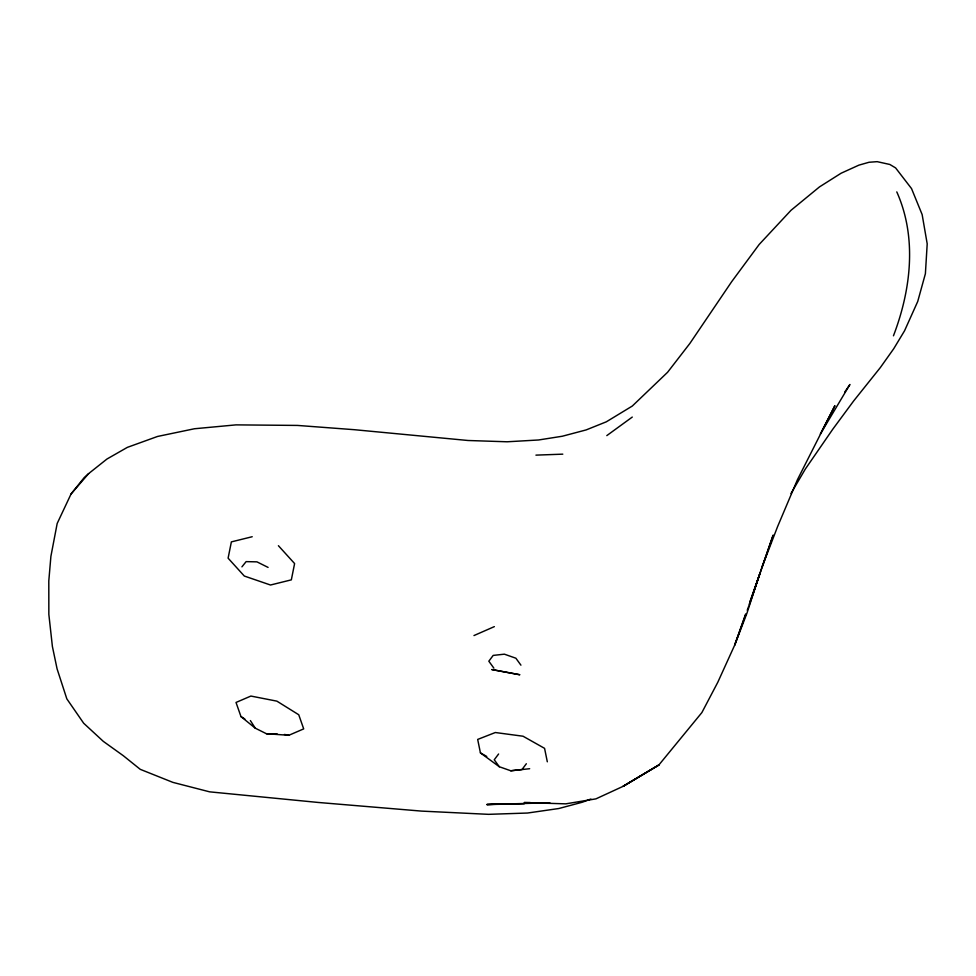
<?xml version="1.0" encoding="UTF-8"?>
<svg xmlns="http://www.w3.org/2000/svg" width="976" height="976" viewBox="0 0 976 976"><rect width="100%" height="100%" fill="white"/><g stroke="black" fill="none" stroke-linecap="round" stroke-linejoin="round"><path stroke-width="1.46" d="M893.455 335.805C910.925 290.079 917.281 237.754 896.785 191.894M762.366 566.239L749.239 604.669L773.163 535.104L762.366 566.239L777.567 526.662L797.441 479.704L834.907 405.674L820.34 434.039L849.925 384.483L844.777 392.01M745.64 614.038L734.684 645.124L717.799 682.261L701.89 712.553L658.873 764.977L623.078 786.351L595.909 798.868L565.751 803.846L524.185 802.577L530.224 802.528M750.117 601.326L759.584 574.486L746.921 613.282L734.684 645.124L745.737 614.453M747.238 610.268L748.751 606.096M790.963 493.551L805.261 469.139L832.796 429.184L853.634 400.977L880.328 367.586L893.748 348.688L904.545 330.791L917.733 301.462L925.394 273.695L927.2 243.829L922.149 214.586L911.535 188.588L895.602 167.909L889.831 164.468L877.168 161.662L869.043 162.26L858.904 165.139L841.129 173.216L819.486 186.904L791.036 210.279L759.169 244.476L731.683 281.674L689.886 343.43L667.584 372.283L632.302 406.04L606.303 421.827L586.161 429.916L562.31 436.235L538.569 439.981L507.117 441.786L468.029 440.493L354.337 429.696L297.509 425.426L235.997 424.877L194.444 428.757L157.551 436.455L127.344 447.374L106.982 459.013L88.609 473.628L84.18 477.63L71.077 493.941L57.181 523.478L50.898 556.369L48.8 580.903L48.849 614.404L52.399 646.502L57.084 668.865L66.819 698.84L83.668 723.228L103.31 741.37L123.281 755.692L140.251 769.332L172.886 782.374L209.633 791.841L318.213 802.455L421.522 811.105L488.561 814.338L527.516 813.032L558.821 808.518L582.404 802.199L590.883 799.027M498.602 753.997L494.246 759.779L499.297 766.733L510.79 770.772L529.663 768.71M526.345 763.744L521.989 769.539L510.79 770.772M241.926 566.849L246.123 561.627L256.956 561.859L268.083 567.41M71.077 493.941L88.609 473.628M606.804 435.613L632.277 417.069M473.97 635.559L494.344 626.629M288.823 735.294L303.695 728.889L298.741 714.749L276.879 701.146L250.893 696.059L236.021 702.452L240.974 716.591L255.273 728.181L266.399 733.72L288.823 735.294L284.492 734.44M252.211 536.727L231.373 541.887L228.103 558.174L244.305 576.035L270.498 585.014L291.336 579.854L294.606 563.567L278.404 545.706M549.854 802.772L486.878 804.541L506.263 803.76M535.934 455.133L562.798 454.157M486.878 804.541L524.258 803.797M266.399 733.72L277.233 733.952M547.316 761.805L544.571 748.348L523.038 736.221L495.332 732.525L477.679 739.43L480.424 752.886L486.756 756.461M240.974 716.591L244.83 718.995M480.424 752.886L499.297 766.733M520.928 665.168L515.877 658.214L504.385 654.176L493.185 655.408L488.83 661.203L493.88 668.145M250.368 720.569L255.273 728.181M658.873 764.977L623.078 786.351L658.873 764.977M519.659 674.721L491.867 669.56L519.659 674.721"/></g></svg>
